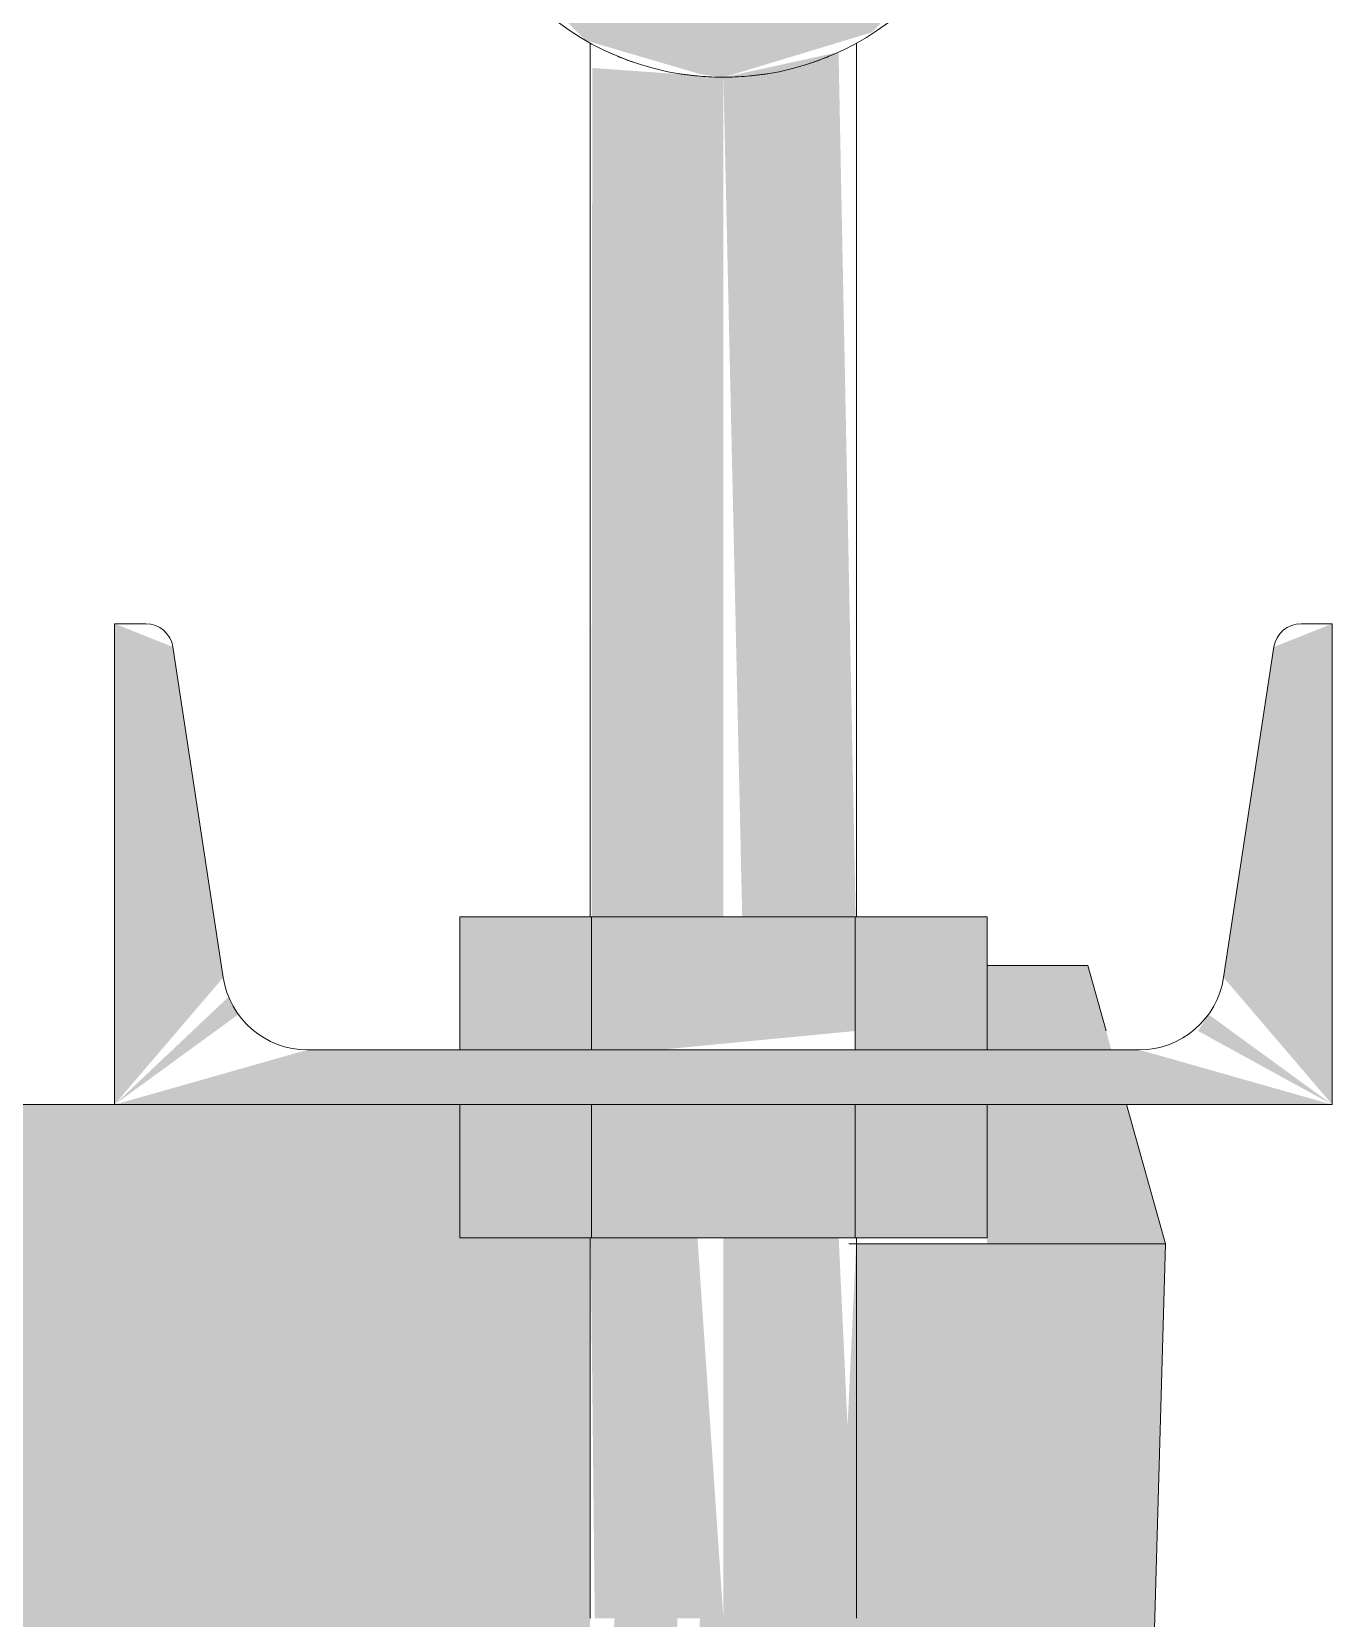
# Model space of a CAD drawing. Header units: inches. Extents: x -55396 to -733, y -290 to 853.
# Drawn here: x -24759.04 to -24754.77, y 279.69 to 284.9 of the extents above; entities that cross this region are included whole.
import ezdxf

# ---------------------------------------------------------------- set-up
doc = ezdxf.new("R2010")
doc.units = ezdxf.units.IN
doc.header["$MEASUREMENT"] = 0
doc.layers.add('Q-SPCQ', color=91, linetype='Continuous', lineweight=9)

# ---------------------------------------------------------------- blocks, each defined once
blk = doc.blocks.new('Basketball_Backstop-Performance_Sports_Systems-3103-Ceiling_Hung - 27_-0_ to 27_-11 7_8_-V22-Section 13')
at = {"layer": 'Q-SPCQ'}
for points in [[(-24756.7652, 284.75), (-24756.278, 284.8976), (-24755.9804, 285.2031), (-24755.8631, 285.6875), (-24755.9804, 286.1094), (-24756.0152, 286.0893), (-24756.0524, 285.4653), (-24756.2526, 285.1436), (-24756.6389, 284.9541), (-24757.0068, 284.9827), (-24757.3163, 285.1842), (-24757.4924, 285.5143), (-24757.5501, 286.1094), (-24757.666, 285.6147), (-24757.5501, 285.2031), (-24757.2184, 284.8714), (-24756.838, 284.7596)], [(-24757.1982, 281.555), (-24757.1982, 281.9925), (-24757.6313, 281.9925), (-24757.6313, 281.555)], [(-24756.9753, 281.555), (-24756.3322, 281.6169), (-24756.3322, 281.9925), (-24757.1982, 281.9925), (-24757.1982, 281.555)], [(-24755.8992, 281.555), (-24755.8992, 281.9925), (-24756.3322, 281.9925), (-24756.3322, 281.555)], [(-24757.1982, 280.9375), (-24757.1982, 281.375), (-24757.6313, 281.375), (-24757.6313, 280.9375)], [(-24756.3322, 280.9375), (-24756.3322, 281.375), (-24757.1982, 281.375), (-24757.1982, 280.9375), (-24756.9753, 280.9375)], [(-24755.8992, 280.9375), (-24755.8992, 281.375), (-24756.3322, 281.375), (-24756.3322, 280.9375)], [(-24758.9796, 152.5426), (-24755.3133, 280.9176), (-24756.3294, 280.9176), (-24756.387, 279.6875), (-24756.8425, 279.6875), (-24760.4737, 152.5426)], [(-24760.4737, 152.5426), (-24756.9165, 279.6875), (-24757.1235, 279.6875), (-24760.4989, 159.5513), (-24760.4989, 152.6332)]]:
    blk.add_hatch(color=256, dxfattribs=at).paths.add_polyline_path(points, flags=0)
h = blk.add_hatch(color=256, dxfattribs=at)
h.paths.add_polyline_path([(-24756.7652, 279.6875), (-24756.3277, 279.6875), (-24756.3865, 280.9375), (-24756.7652, 280.9375)], flags=0)
h.paths.add_polyline_path([(-24756.5771, 281.9925), (-24756.3308, 281.9925), (-24756.387, 284.8327), (-24756.7652, 284.75), (-24756.7035, 281.9925), (-24756.6347, 281.9925)], flags=0)
h = blk.add_hatch(color=256, dxfattribs=at)
h.paths.add_polyline_path([(-24757.1441, 279.6875), (-24756.7652, 279.6875), (-24756.8505, 280.9375), (-24757.2011, 280.9375), (-24757.1878, 279.6875)], flags=0)
h.paths.add_polyline_path([(-24757.1914, 281.9925), (-24756.7652, 281.9925), (-24756.7652, 284.75), (-24757.196, 284.7809), (-24757.1982, 281.9925)], flags=0)
h = blk.add_hatch(color=256, dxfattribs=at)
h.paths.add_polyline_path([(-24754.7652, 281.375), (-24754.7652, 282.955), (-24754.9569, 282.8785), (-24755.1222, 281.7928), (-24754.9719, 281.6169)], flags=0)
h.paths.add_polyline_path([(-24754.7652, 281.375), (-24755.1718, 281.6713), (-24755.2061, 281.6169)], flags=0)
h.paths.add_polyline_path([(-24758.7652, 281.375), (-24754.7652, 281.375), (-24755.399, 281.555), (-24758.1314, 281.555)], flags=0)
h.paths.add_polyline_path([(-24758.7652, 281.375), (-24758.3586, 281.6713), (-24758.3907, 281.7291), (-24758.5093, 281.6169)], flags=0)
h.paths.add_polyline_path([(-24758.7652, 281.375), (-24758.4083, 281.7928), (-24758.5736, 282.8785), (-24758.7652, 282.955), (-24758.7652, 281.6169)], flags=0)
h = blk.add_hatch(color=256, dxfattribs=at)
h.paths.add_polyline_path([(-24755.399, 280.9176), (-24755.3133, 280.9176), (-24755.4408, 281.375), (-24755.8992, 281.375), (-24755.8992, 280.9375), (-24755.8992, 280.9176)], flags=0)
h.paths.add_polyline_path([(-24755.4909, 281.555), (-24755.5682, 281.8324), (-24755.8992, 281.8324), (-24755.8992, 281.555)], flags=0)
h = blk.add_hatch(color=256, dxfattribs=at)
h.paths.add_polyline_path([(-24759.2753, 116), (-24756.4527, 116), (-24756.4553, 119.7875), (-24757.8572, 119.7524), (-24759.7652, 119.75), (-24759.7652, 116)], flags=0)
h.paths.add_polyline_path([(-24759.7652, 120.2165), (-24756.9099, 120.1945), (-24756.4527, 120.208), (-24756.461, 128.125), (-24757.1402, 128.125), (-24757.1402, 128.3125), (-24756.4527, 128.3125), (-24756.4614, 128.75), (-24759.7652, 128.75), (-24759.7652, 120.2415)], flags=0)
h.paths.add_polyline_path([(-24759.2753, 120), (-24759.7652, 120.125), (-24759.7442, 120.0619)], flags=0)
h.paths.add_polyline_path([(-24759.7652, 119.8232), (-24759.2753, 120), (-24759.7652, 119.875)], flags=0)
h.paths.add_polyline_path([(-24759.6965, 129.25), (-24756.4527, 129.25), (-24756.4621, 129.6875), (-24757.1402, 129.6875), (-24757.1402, 129.875), (-24756.4527, 129.875), (-24756.466, 135.4741), (-24757.8572, 135.4399), (-24759.7652, 135.4375), (-24759.7652, 129.25)], flags=0)
h.paths.add_polyline_path([(-24759.7652, 135.904), (-24756.9598, 135.8856), (-24756.4527, 135.8955), (-24756.484, 161.7851), (-24757.8572, 161.7524), (-24758.7161, 161.7704), (-24758.9796, 152.5426), (-24759.7652, 152.5426), (-24759.7652, 135.929)], flags=0)
h.paths.add_polyline_path([(-24759.2753, 135.6875), (-24759.7652, 135.8125), (-24759.7652, 135.7522), (-24759.6629, 135.7387)], flags=0)
h.paths.add_polyline_path([(-24759.7652, 135.5107), (-24759.6634, 135.6362), (-24759.7652, 135.5625)], flags=0)
h.paths.add_polyline_path([(-24756.8094, 162.1873), (-24756.4527, 162.208), (-24756.5265, 224.125), (-24756.9353, 224.125), (-24758.6702, 162.2418), (-24756.8419, 162.1896)], flags=0)
h.paths.add_polyline_path([(-24759.7652, 187.1862), (-24758.6924, 224.75), (-24759.7652, 224.75), (-24759.7652, 188.8471)], flags=0)
h.paths.add_polyline_path([(-24756.4527, 224.3125), (-24756.5269, 224.75), (-24756.9174, 224.75), (-24756.8965, 224.3125), (-24756.5267, 224.3125)], flags=0)
h.paths.add_polyline_path([(-24756.4527, 225.25), (-24756.5276, 225.6875), (-24756.8907, 225.6875), (-24756.8965, 225.25), (-24756.5273, 225.25)], flags=0)
h.paths.add_polyline_path([(-24759.1989, 225.25), (-24758.6782, 225.25), (-24757.2027, 279.6875), (-24757.2027, 280.9375), (-24757.6313, 280.9375), (-24757.6313, 281.375), (-24759.7652, 281.375), (-24759.7652, 225.25)], flags=0)
h.paths.add_polyline_path([(-24756.5277, 225.875), (-24756.4527, 225.875), (-24756.5361, 238.1039), (-24756.8853, 225.875), (-24756.5656, 225.875)], flags=0)
for p, q in [((-24757.2027, 284.8621), (-24757.2027, 281.9925)), ((-24757.2027, 284.8621), (-24757.2027, 281.9925)), ((-24756.3277, 281.9925), (-24756.3277, 284.8621)), ((-24756.3277, 281.9925), (-24756.3277, 284.8621)), ((-24758.6626, 282.955), (-24758.7652, 282.955)), ((-24758.7652, 282.955), (-24758.7652, 281.375)), ((-24754.7652, 282.955), (-24754.8679, 282.955)), ((-24754.7652, 281.375), (-24754.7652, 282.955)), ((-24758.4083, 281.7928), (-24758.5736, 282.8785)), ((-24754.9569, 282.8785), (-24755.1222, 281.7928)), ((-24757.6313, 281.9925), (-24757.1982, 281.9925)), ((-24757.6313, 281.9925), (-24757.6313, 281.555)), ((-24757.1982, 281.9925), (-24756.3322, 281.9925)), ((-24757.1982, 281.555), (-24757.1982, 281.9925)), ((-24756.3322, 281.9925), (-24755.8992, 281.9925)), ((-24756.3322, 281.555), (-24756.3322, 281.9925)), ((-24755.8992, 281.555), (-24755.8992, 281.9925)), ((-24755.5682, 281.8324), (-24755.8992, 281.8324)), ((-24755.5082, 281.6169), (-24755.5682, 281.8324)), ((-24755.399, 281.555), (-24758.1314, 281.555)), ((-24759.7652, 281.375), (-24758.7593, 281.375)), ((-24758.7652, 281.375), (-24754.7652, 281.375)), ((-24757.6313, 281.375), (-24757.6313, 280.9375)), ((-24757.1982, 280.9375), (-24757.1982, 281.375)), ((-24756.3322, 280.9375), (-24756.3322, 281.375)), ((-24755.8992, 280.9375), (-24755.8992, 281.375)), ((-24755.3133, 280.9176), (-24755.4408, 281.375)), ((-24758.9796, 152.5426), (-24755.3133, 280.9176)), ((-24757.1982, 280.9375), (-24757.6313, 280.9375)), ((-24757.2027, 280.9375), (-24757.2027, 279.6875)), ((-24756.3322, 280.9375), (-24757.1982, 280.9375)), ((-24756.3533, 280.9176), (-24755.3133, 280.9176)), ((-24755.8992, 280.9375), (-24756.3322, 280.9375)), ((-24756.3277, 279.6875), (-24756.3277, 280.9375))]:
    blk.add_line(p, q, dxfattribs=at)
for centre, radius, start, end in [((-24756.7652, 285.6562), 0.9062, 180, 0), ((-24758.6626, 282.865), 0.09, 8.6582, 90), ((-24754.8679, 282.865), 0.09, 90, 171.3418), ((-24758.1314, 281.835), 0.28, 188.6582, 270), ((-24755.399, 281.835), 0.28, 270, 351.3418)]:
    blk.add_arc(centre, radius, start, end, dxfattribs=at)
for points, knots in [([(-24757.047, 284.7949), (-24757.0518, 284.7964), (-24757.0613, 284.7994), (-24757.0794, 284.8058), (-24757.1005, 284.8142), (-24757.1196, 284.8224), (-24757.1336, 284.8285), (-24757.1402, 284.8313), (-24757.1434, 284.8327)], [0.2222222, 0.2222222, 0.2222222, 0.2222222, 0.2361111, 0.25, 0.2777778, 0.3055556, 0.3194444, 0.3333333, 0.3333333, 0.3333333, 0.3333333]), ([(-24756.387, 284.8327), (-24756.3902, 284.8313), (-24756.3968, 284.8285), (-24756.4108, 284.8224), (-24756.4299, 284.8142), (-24756.4511, 284.8058), (-24756.4692, 284.7994), (-24756.4786, 284.7964), (-24756.4834, 284.7949)], [0.6666667, 0.6666667, 0.6666667, 0.6666667, 0.6805556, 0.6944444, 0.7222222, 0.75, 0.7638889, 0.7777778, 0.7777778, 0.7777778, 0.7777778]), ([(-24756.7652, 284.75), (-24756.7912, 284.7505), (-24756.83, 284.7524), (-24756.8802, 284.7575), (-24756.9046, 284.7608), (-24756.9165, 284.7627)], [0, 0, 0, 0, 0.0555556, 0.0833333, 0.1111111, 0.1111111, 0.1111111, 0.1111111]), ([(-24756.6139, 284.7627), (-24756.6259, 284.7608), (-24756.6503, 284.7575), (-24756.7004, 284.7524), (-24756.7392, 284.7505), (-24756.7652, 284.75)], [0.8888889, 0.8888889, 0.8888889, 0.8888889, 0.9166667, 0.9444444, 1, 1, 1, 1])]:
    blk.add_open_spline(points, degree=3, knots=knots, dxfattribs=at)

msp = doc.modelspace()

# ---------------------------------------------------------------- block references
at = {"layer": 'Q-SPCQ'}
msp.add_blockref('Basketball_Backstop-Performance_Sports_Systems-3103-Ceiling_Hung - 27_-0_ to 27_-11 7_8_-V22-Section 13', (0, 0), dxfattribs=at)

doc.saveas('drawing.dxf')
